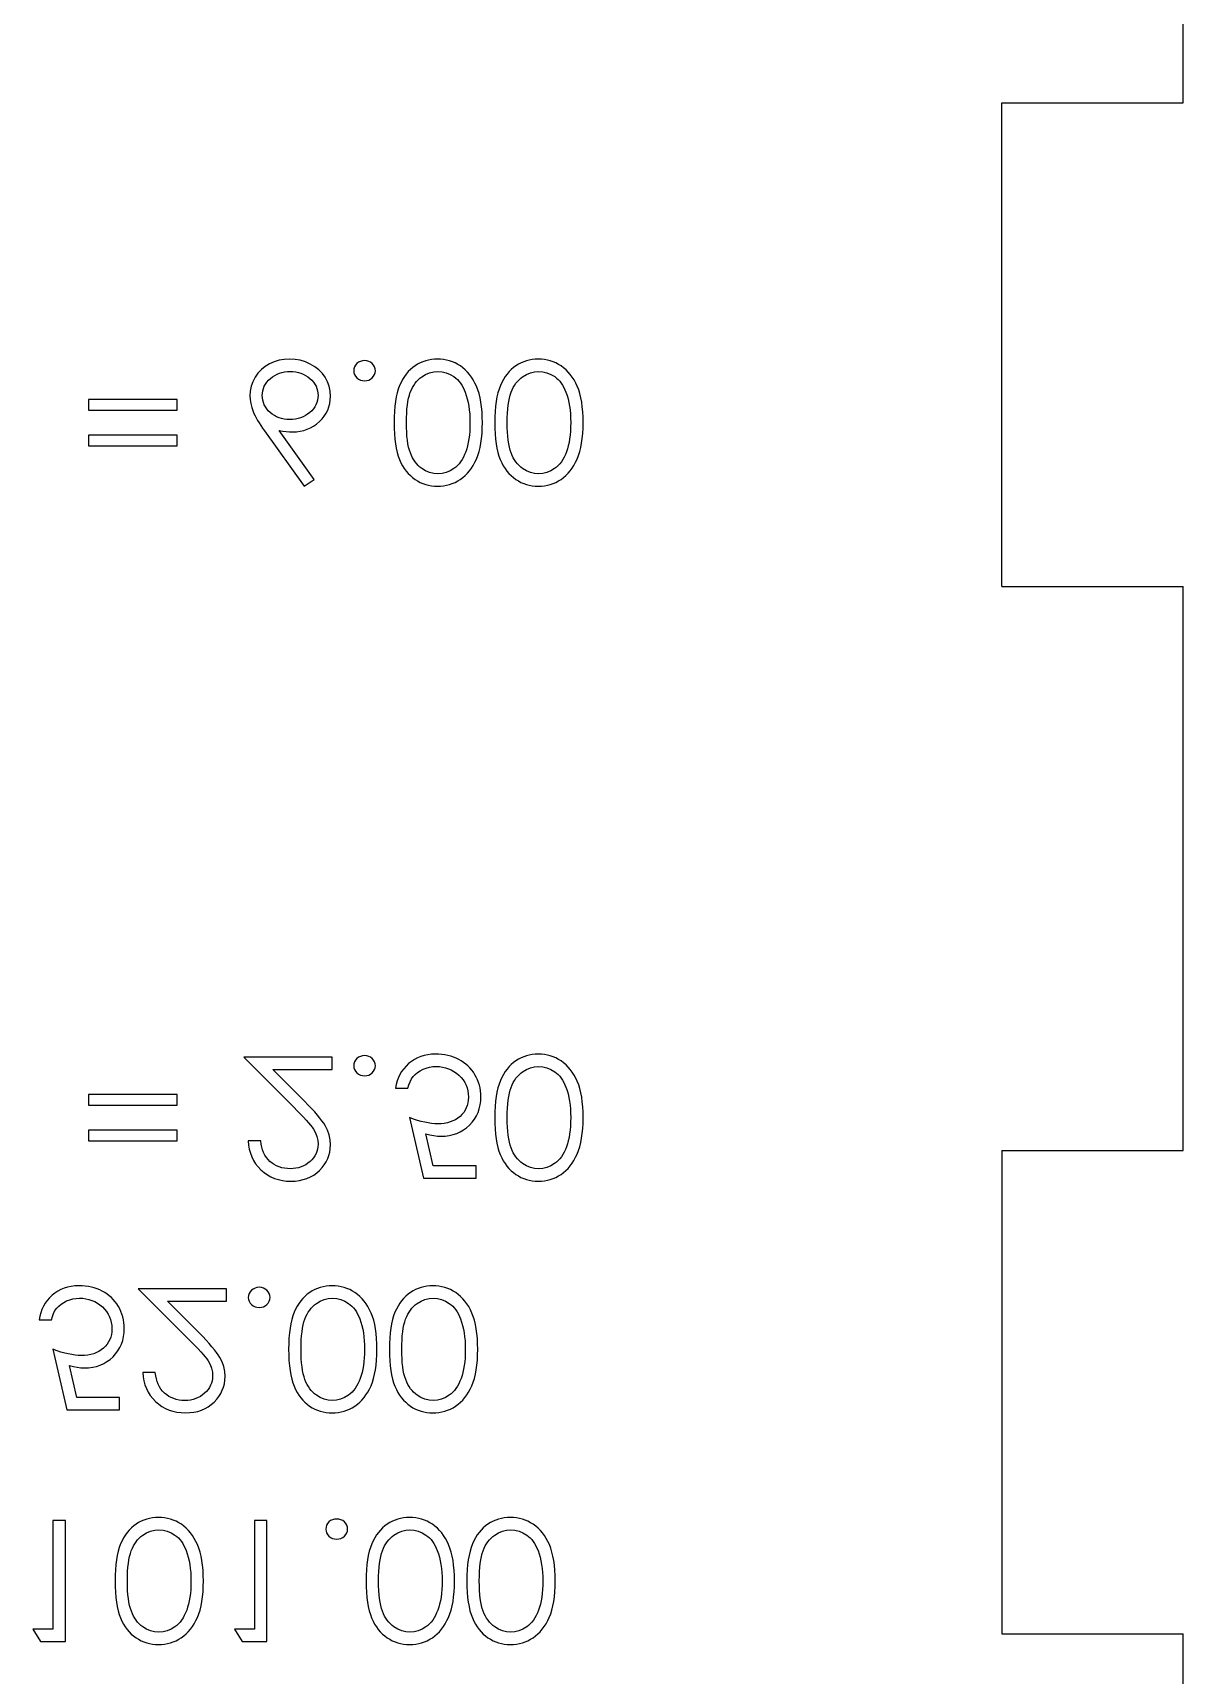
# Model space of a CAD drawing. Header units: millimetres. Extents: x -91 to 264, y -75 to 309.
# Drawn here: x -41.6 to -3.6, y 28.4 to 82.8 of the extents above; entities that cross this region are included whole.
import ezdxf

# ---------------------------------------------------------------- set-up
doc = ezdxf.new("R2010")
doc.units = ezdxf.units.MM

msp = doc.modelspace()

# ---------------------------------------------------------------- linework, layer by layer
at = {"color": 7, "linetype": 'Continuous', "lineweight": 25}
for p, q in [((-3.579, 80.458), (-3.579, 99.125)), ((-9.579, 80.458), (-3.579, 80.458)), ((-9.579, 64.458), (-9.579, 80.458)), ((-9.579, 64.458), (-3.579, 64.458)), ((-3.579, 45.792), (-3.579, 64.458)), ((-9.579, 45.792), (-3.579, 45.792)), ((-9.579, 45.792), (-9.579, 29.792)), ((-9.579, 29.792), (-3.579, 29.792)), ((-3.579, 11.125), (-3.579, 29.792))]:
    msp.add_line(p, q, dxfattribs=at)
at = {"color": 7, "linetype": 'Continuous', "flags": 128}
for points in [[(-32.66, 67.776), (-32.326, 67.996), (-32.326, 67.996), (-33.484, 69.614), (-33.484, 69.614), (-33.368, 69.595), (-33.256, 69.581), (-33.146, 69.573), (-33.041, 69.57), (-33.041, 69.57), (-32.912, 69.576), (-32.789, 69.592), (-32.67, 69.619), (-32.557, 69.656), (-32.448, 69.704), (-32.345, 69.763), (-32.246, 69.832), (-32.153, 69.913), (-32.067, 70.001), (-31.993, 70.094), (-31.931, 70.191), (-31.879, 70.294), (-31.839, 70.402), (-31.811, 70.515), (-31.794, 70.633), (-31.788, 70.756), (-31.788, 70.756), (-31.799, 70.923), (-31.831, 71.082), (-31.886, 71.233), (-31.962, 71.377), (-32.057, 71.508), (-32.172, 71.625), (-32.304, 71.728), (-32.455, 71.817), (-32.617, 71.889), (-32.787, 71.94), (-32.961, 71.97), (-33.142, 71.981), (-33.142, 71.981), (-33.317, 71.971), (-33.485, 71.941), (-33.648, 71.892), (-33.803, 71.823), (-33.948, 71.736), (-34.075, 71.632), (-34.186, 71.513), (-34.282, 71.377), (-34.357, 71.231), (-34.412, 71.08), (-34.444, 70.924), (-34.455, 70.763), (-34.455, 70.763), (-34.448, 70.639), (-34.428, 70.512), (-34.395, 70.382), (-34.348, 70.249), (-34.319, 70.18), (-34.284, 70.107), (-34.244, 70.032), (-34.199, 69.953), (-34.149, 69.869), (-34.093, 69.784), (-34.032, 69.694), (-33.966, 69.601), (-33.966, 69.601), (-32.66, 67.776)], [(-30.66, 71.263), (-30.588, 71.269), (-30.522, 71.287), (-30.461, 71.317), (-30.406, 71.36), (-30.36, 71.411), (-30.327, 71.467), (-30.307, 71.529), (-30.301, 71.596), (-30.301, 71.596), (-30.307, 71.662), (-30.327, 71.724), (-30.36, 71.78), (-30.406, 71.832), (-30.461, 71.874), (-30.522, 71.905), (-30.588, 71.923), (-30.66, 71.929), (-30.66, 71.929), (-30.732, 71.923), (-30.798, 71.905), (-30.859, 71.874), (-30.914, 71.832), (-30.96, 71.78), (-30.992, 71.724), (-31.013, 71.662), (-31.019, 71.596), (-31.019, 71.596), (-31.013, 71.529), (-30.992, 71.467), (-30.96, 71.411), (-30.914, 71.36), (-30.859, 71.317), (-30.798, 71.287), (-30.732, 71.269), (-30.66, 71.263)], [(-29.686, 69.88), (-29.682, 69.687), (-29.674, 69.506), (-29.66, 69.336), (-29.64, 69.177), (-29.614, 69.03), (-29.583, 68.893), (-29.546, 68.768), (-29.504, 68.655), (-29.456, 68.55), (-29.404, 68.451), (-29.346, 68.36), (-29.284, 68.274), (-29.218, 68.195), (-29.146, 68.123), (-29.071, 68.058), (-28.99, 67.999), (-28.906, 67.947), (-28.819, 67.901), (-28.73, 67.863), (-28.638, 67.832), (-28.544, 67.807), (-28.448, 67.789), (-28.348, 67.779), (-28.247, 67.776), (-28.247, 67.776), (-28.145, 67.779), (-28.044, 67.789), (-27.946, 67.807), (-27.851, 67.832), (-27.758, 67.863), (-27.667, 67.901), (-27.579, 67.947), (-27.493, 68), (-27.411, 68.059), (-27.333, 68.127), (-27.26, 68.2), (-27.191, 68.28), (-27.126, 68.369), (-27.066, 68.463), (-27.011, 68.565), (-26.96, 68.674), (-26.913, 68.791), (-26.873, 68.917), (-26.839, 69.054), (-26.811, 69.199), (-26.791, 69.355), (-26.775, 69.521), (-26.766, 69.695), (-26.763, 69.88), (-26.763, 69.88), (-26.766, 70.063), (-26.775, 70.237), (-26.79, 70.402), (-26.811, 70.557), (-26.839, 70.702), (-26.871, 70.837), (-26.911, 70.964), (-26.956, 71.08), (-27.007, 71.188), (-27.062, 71.289), (-27.122, 71.384), (-27.186, 71.472), (-27.255, 71.553), (-27.329, 71.627), (-27.408, 71.694), (-27.49, 71.754), (-27.577, 71.807), (-27.665, 71.853), (-27.756, 71.892), (-27.85, 71.924), (-27.945, 71.949), (-28.044, 71.966), (-28.144, 71.978), (-28.247, 71.981), (-28.247, 71.981), (-28.348, 71.978), (-28.448, 71.967), (-28.544, 71.949), (-28.638, 71.925), (-28.729, 71.895), (-28.817, 71.857), (-28.904, 71.812), (-28.987, 71.76), (-29.067, 71.702), (-29.142, 71.637), (-29.214, 71.565), (-29.28, 71.486), (-29.342, 71.401), (-29.4, 71.308), (-29.452, 71.209), (-29.501, 71.103), (-29.545, 70.989), (-29.582, 70.863), (-29.613, 70.726), (-29.639, 70.578), (-29.66, 70.421), (-29.674, 70.251), (-29.682, 70.07), (-29.686, 69.88)], [(-26.352, 69.88), (-26.349, 69.687), (-26.341, 69.506), (-26.327, 69.336), (-26.307, 69.177), (-26.281, 69.03), (-26.25, 68.893), (-26.213, 68.768), (-26.17, 68.655), (-26.122, 68.55), (-26.07, 68.451), (-26.013, 68.36), (-25.951, 68.274), (-25.884, 68.195), (-25.813, 68.123), (-25.738, 68.058), (-25.657, 67.999), (-25.573, 67.947), (-25.485, 67.901), (-25.396, 67.863), (-25.305, 67.832), (-25.21, 67.807), (-25.114, 67.789), (-25.015, 67.779), (-24.914, 67.776), (-24.914, 67.776), (-24.811, 67.779), (-24.71, 67.789), (-24.613, 67.807), (-24.517, 67.832), (-24.424, 67.863), (-24.334, 67.901), (-24.246, 67.947), (-24.16, 68), (-24.077, 68.059), (-24, 68.127), (-23.927, 68.2), (-23.858, 68.28), (-23.793, 68.369), (-23.733, 68.463), (-23.678, 68.565), (-23.626, 68.674), (-23.58, 68.791), (-23.54, 68.917), (-23.506, 69.054), (-23.478, 69.199), (-23.457, 69.355), (-23.441, 69.521), (-23.432, 69.695), (-23.429, 69.88), (-23.429, 69.88), (-23.432, 70.063), (-23.441, 70.237), (-23.456, 70.402), (-23.477, 70.557), (-23.505, 70.702), (-23.538, 70.837), (-23.577, 70.964), (-23.623, 71.08), (-23.674, 71.188), (-23.729, 71.289), (-23.789, 71.384), (-23.853, 71.472), (-23.922, 71.553), (-23.996, 71.627), (-24.074, 71.694), (-24.157, 71.754), (-24.243, 71.807), (-24.331, 71.853), (-24.423, 71.892), (-24.517, 71.924), (-24.612, 71.949), (-24.71, 71.966), (-24.811, 71.978), (-24.914, 71.981), (-24.914, 71.981), (-25.015, 71.978), (-25.114, 71.967), (-25.21, 71.949), (-25.304, 71.925), (-25.396, 71.895), (-25.484, 71.857), (-25.57, 71.812), (-25.654, 71.76), (-25.734, 71.702), (-25.809, 71.637), (-25.88, 71.565), (-25.947, 71.486), (-26.009, 71.401), (-26.066, 71.308), (-26.119, 71.209), (-26.168, 71.103), (-26.211, 70.989), (-26.249, 70.863), (-26.28, 70.726), (-26.306, 70.578), (-26.327, 70.421), (-26.341, 70.251), (-26.349, 70.07), (-26.352, 69.88)], [(-33.134, 69.981), (-33.23, 69.985), (-33.32, 69.995), (-33.408, 70.014), (-33.49, 70.038), (-33.569, 70.071), (-33.645, 70.111), (-33.716, 70.159), (-33.783, 70.213), (-33.844, 70.272), (-33.898, 70.336), (-33.943, 70.401), (-33.979, 70.47), (-34.008, 70.542), (-34.029, 70.618), (-34.041, 70.695), (-34.045, 70.777), (-34.045, 70.777), (-34.041, 70.858), (-34.028, 70.935), (-34.007, 71.01), (-33.977, 71.082), (-33.939, 71.151), (-33.892, 71.216), (-33.838, 71.279), (-33.775, 71.338), (-33.705, 71.393), (-33.632, 71.44), (-33.556, 71.48), (-33.476, 71.512), (-33.392, 71.538), (-33.306, 71.556), (-33.215, 71.566), (-33.121, 71.57), (-33.121, 71.57), (-33.028, 71.566), (-32.937, 71.556), (-32.851, 71.538), (-32.767, 71.512), (-32.687, 71.48), (-32.611, 71.44), (-32.538, 71.393), (-32.469, 71.338), (-32.406, 71.279), (-32.351, 71.216), (-32.304, 71.151), (-32.266, 71.082), (-32.237, 71.01), (-32.215, 70.935), (-32.202, 70.858), (-32.198, 70.777), (-32.198, 70.777), (-32.202, 70.695), (-32.215, 70.618), (-32.237, 70.542), (-32.267, 70.47), (-32.306, 70.401), (-32.352, 70.336), (-32.408, 70.272), (-32.472, 70.213), (-32.543, 70.159), (-32.617, 70.111), (-32.694, 70.071), (-32.775, 70.038), (-32.859, 70.014), (-32.948, 69.995), (-33.039, 69.985), (-33.134, 69.981)], [(-29.275, 69.878), (-29.273, 70.038), (-29.267, 70.189), (-29.257, 70.33), (-29.243, 70.46), (-29.225, 70.58), (-29.203, 70.691), (-29.177, 70.791), (-29.147, 70.881), (-29.113, 70.963), (-29.075, 71.04), (-29.033, 71.112), (-28.988, 71.179), (-28.938, 71.24), (-28.884, 71.297), (-28.827, 71.349), (-28.767, 71.395), (-28.639, 71.472), (-28.508, 71.526), (-28.373, 71.559), (-28.234, 71.57), (-28.234, 71.57), (-28.095, 71.56), (-27.96, 71.527), (-27.83, 71.474), (-27.705, 71.399), (-27.646, 71.353), (-27.589, 71.303), (-27.537, 71.246), (-27.488, 71.184), (-27.444, 71.118), (-27.403, 71.045), (-27.366, 70.967), (-27.332, 70.884), (-27.332, 70.884), (-27.295, 70.776), (-27.263, 70.664), (-27.235, 70.546), (-27.213, 70.424), (-27.195, 70.296), (-27.182, 70.162), (-27.175, 70.022), (-27.173, 69.878), (-27.173, 69.878), (-27.175, 69.734), (-27.182, 69.596), (-27.193, 69.466), (-27.208, 69.341), (-27.228, 69.224), (-27.253, 69.113), (-27.282, 69.009), (-27.315, 68.911), (-27.351, 68.82), (-27.392, 68.736), (-27.436, 68.657), (-27.484, 68.585), (-27.534, 68.519), (-27.588, 68.46), (-27.646, 68.407), (-27.706, 68.361), (-27.833, 68.284), (-27.964, 68.229), (-28.097, 68.197), (-28.234, 68.186), (-28.234, 68.186), (-28.374, 68.197), (-28.509, 68.229), (-28.64, 68.284), (-28.767, 68.361), (-28.827, 68.406), (-28.884, 68.457), (-28.936, 68.514), (-28.985, 68.576), (-29.031, 68.643), (-29.073, 68.715), (-29.111, 68.792), (-29.146, 68.874), (-29.176, 68.964), (-29.202, 69.064), (-29.225, 69.174), (-29.242, 69.295), (-29.257, 69.425), (-29.267, 69.566), (-29.273, 69.717), (-29.275, 69.878)], [(-25.942, 69.878), (-25.94, 70.038), (-25.934, 70.189), (-25.924, 70.33), (-25.91, 70.46), (-25.892, 70.58), (-25.87, 70.691), (-25.843, 70.791), (-25.814, 70.881), (-25.779, 70.963), (-25.742, 71.04), (-25.7, 71.112), (-25.654, 71.179), (-25.605, 71.24), (-25.551, 71.297), (-25.494, 71.349), (-25.433, 71.395), (-25.306, 71.472), (-25.174, 71.526), (-25.04, 71.559), (-24.901, 71.57), (-24.901, 71.57), (-24.762, 71.56), (-24.627, 71.527), (-24.496, 71.474), (-24.371, 71.399), (-24.312, 71.353), (-24.256, 71.303), (-24.204, 71.246), (-24.155, 71.184), (-24.11, 71.118), (-24.069, 71.045), (-24.033, 70.967), (-23.999, 70.884), (-23.999, 70.884), (-23.961, 70.776), (-23.929, 70.664), (-23.902, 70.546), (-23.879, 70.424), (-23.862, 70.296), (-23.849, 70.162), (-23.842, 70.022), (-23.839, 69.878), (-23.839, 69.878), (-23.842, 69.734), (-23.848, 69.596), (-23.859, 69.466), (-23.875, 69.341), (-23.895, 69.224), (-23.92, 69.113), (-23.948, 69.009), (-23.981, 68.911), (-24.018, 68.82), (-24.059, 68.736), (-24.103, 68.657), (-24.15, 68.585), (-24.201, 68.519), (-24.254, 68.46), (-24.312, 68.407), (-24.373, 68.361), (-24.5, 68.284), (-24.63, 68.229), (-24.764, 68.197), (-24.901, 68.186), (-24.901, 68.186), (-25.041, 68.197), (-25.175, 68.229), (-25.307, 68.284), (-25.433, 68.361), (-25.493, 68.406), (-25.55, 68.457), (-25.603, 68.514), (-25.652, 68.576), (-25.698, 68.643), (-25.739, 68.715), (-25.778, 68.792), (-25.812, 68.874), (-25.843, 68.964), (-25.869, 69.064), (-25.892, 69.174), (-25.909, 69.295), (-25.924, 69.425), (-25.934, 69.566), (-25.94, 69.717), (-25.942, 69.878)], [(-36.865, 70.288), (-36.865, 70.647), (-36.865, 70.647), (-39.788, 70.647), (-39.788, 70.647), (-39.788, 70.288), (-39.788, 70.288), (-36.865, 70.288)], [(-36.865, 69.109), (-36.865, 69.468), (-36.865, 69.468), (-39.788, 69.468), (-39.788, 69.468), (-39.788, 69.109), (-39.788, 69.109), (-36.865, 69.109)], [(-30.66, 48.263), (-30.588, 48.269), (-30.522, 48.287), (-30.461, 48.317), (-30.406, 48.36), (-30.36, 48.411), (-30.327, 48.467), (-30.307, 48.529), (-30.301, 48.596), (-30.301, 48.596), (-30.307, 48.662), (-30.327, 48.724), (-30.36, 48.78), (-30.406, 48.832), (-30.461, 48.874), (-30.522, 48.905), (-30.588, 48.923), (-30.66, 48.929), (-30.66, 48.929), (-30.732, 48.923), (-30.798, 48.905), (-30.859, 48.874), (-30.914, 48.832), (-30.96, 48.78), (-30.992, 48.724), (-31.013, 48.662), (-31.019, 48.596), (-31.019, 48.596), (-31.013, 48.529), (-30.992, 48.467), (-30.96, 48.411), (-30.914, 48.36), (-30.859, 48.317), (-30.798, 48.287), (-30.732, 48.269), (-30.66, 48.263)], [(-26.968, 44.878), (-26.968, 45.288), (-26.968, 45.288), (-28.386, 45.288), (-28.386, 45.288), (-28.63, 46.345), (-28.63, 46.345), (-28.496, 46.309), (-28.369, 46.284), (-28.249, 46.268), (-28.135, 46.263), (-28.135, 46.263), (-27.995, 46.268), (-27.86, 46.286), (-27.733, 46.315), (-27.611, 46.355), (-27.496, 46.406), (-27.387, 46.47), (-27.283, 46.544), (-27.187, 46.631), (-27.1, 46.726), (-27.024, 46.827), (-26.96, 46.935), (-26.907, 47.049), (-26.867, 47.17), (-26.837, 47.297), (-26.819, 47.431), (-26.814, 47.571), (-26.814, 47.571), (-26.817, 47.669), (-26.826, 47.765), (-26.841, 47.859), (-26.863, 47.951), (-26.891, 48.041), (-26.924, 48.128), (-26.964, 48.214), (-27.01, 48.298), (-27.061, 48.378), (-27.117, 48.453), (-27.177, 48.524), (-27.241, 48.59), (-27.31, 48.651), (-27.383, 48.707), (-27.46, 48.758), (-27.542, 48.804), (-27.628, 48.846), (-27.717, 48.881), (-27.809, 48.912), (-27.904, 48.937), (-28.003, 48.956), (-28.105, 48.97), (-28.21, 48.978), (-28.318, 48.981), (-28.318, 48.981), (-28.447, 48.976), (-28.57, 48.961), (-28.688, 48.937), (-28.802, 48.902), (-28.91, 48.858), (-29.013, 48.804), (-29.11, 48.74), (-29.203, 48.667), (-29.289, 48.585), (-29.365, 48.498), (-29.433, 48.405), (-29.491, 48.305), (-29.541, 48.201), (-29.581, 48.091), (-29.612, 47.974), (-29.634, 47.853), (-29.634, 47.853), (-29.224, 47.853), (-29.224, 47.853), (-29.194, 47.966), (-29.155, 48.068), (-29.107, 48.159), (-29.05, 48.24), (-28.984, 48.31), (-28.907, 48.373), (-28.819, 48.43), (-28.722, 48.479), (-28.619, 48.519), (-28.513, 48.547), (-28.404, 48.565), (-28.294, 48.57), (-28.294, 48.57), (-28.186, 48.566), (-28.082, 48.552), (-27.982, 48.53), (-27.886, 48.498), (-27.794, 48.457), (-27.705, 48.407), (-27.621, 48.349), (-27.54, 48.28), (-27.466, 48.206), (-27.402, 48.127), (-27.347, 48.042), (-27.303, 47.954), (-27.268, 47.861), (-27.244, 47.764), (-27.229, 47.663), (-27.224, 47.556), (-27.224, 47.556), (-27.228, 47.46), (-27.242, 47.369), (-27.263, 47.282), (-27.294, 47.2), (-27.333, 47.123), (-27.38, 47.05), (-27.437, 46.982), (-27.502, 46.918), (-27.574, 46.861), (-27.652, 46.811), (-27.736, 46.769), (-27.826, 46.734), (-27.921, 46.707), (-28.022, 46.688), (-28.129, 46.677), (-28.242, 46.673), (-28.242, 46.673), (-28.341, 46.676), (-28.444, 46.686), (-28.553, 46.702), (-28.667, 46.724), (-28.786, 46.753), (-28.91, 46.788), (-29.039, 46.83), (-29.173, 46.878), (-29.173, 46.878), (-28.711, 44.878), (-28.711, 44.878), (-26.968, 44.878)], [(-26.352, 46.88), (-26.349, 46.687), (-26.341, 46.506), (-26.327, 46.336), (-26.307, 46.177), (-26.281, 46.03), (-26.25, 45.893), (-26.213, 45.768), (-26.17, 45.655), (-26.122, 45.55), (-26.07, 45.451), (-26.013, 45.36), (-25.951, 45.274), (-25.884, 45.195), (-25.813, 45.123), (-25.738, 45.058), (-25.657, 44.999), (-25.573, 44.947), (-25.485, 44.901), (-25.396, 44.863), (-25.305, 44.832), (-25.21, 44.807), (-25.114, 44.789), (-25.015, 44.779), (-24.914, 44.776), (-24.914, 44.776), (-24.811, 44.779), (-24.71, 44.789), (-24.613, 44.807), (-24.517, 44.832), (-24.424, 44.863), (-24.334, 44.901), (-24.246, 44.947), (-24.16, 45), (-24.077, 45.059), (-24, 45.127), (-23.927, 45.2), (-23.858, 45.28), (-23.793, 45.369), (-23.733, 45.463), (-23.678, 45.565), (-23.626, 45.674), (-23.58, 45.791), (-23.54, 45.917), (-23.506, 46.054), (-23.478, 46.199), (-23.457, 46.355), (-23.441, 46.521), (-23.432, 46.695), (-23.429, 46.88), (-23.429, 46.88), (-23.432, 47.063), (-23.441, 47.237), (-23.456, 47.402), (-23.477, 47.557), (-23.505, 47.702), (-23.538, 47.837), (-23.577, 47.964), (-23.623, 48.08), (-23.674, 48.188), (-23.729, 48.289), (-23.789, 48.384), (-23.853, 48.472), (-23.922, 48.553), (-23.996, 48.627), (-24.074, 48.694), (-24.157, 48.754), (-24.243, 48.807), (-24.331, 48.853), (-24.423, 48.892), (-24.517, 48.924), (-24.612, 48.949), (-24.71, 48.966), (-24.811, 48.978), (-24.914, 48.981), (-24.914, 48.981), (-25.015, 48.978), (-25.114, 48.967), (-25.21, 48.949), (-25.304, 48.925), (-25.396, 48.895), (-25.484, 48.857), (-25.57, 48.812), (-25.654, 48.76), (-25.734, 48.702), (-25.809, 48.637), (-25.88, 48.565), (-25.947, 48.486), (-26.009, 48.401), (-26.066, 48.308), (-26.119, 48.209), (-26.168, 48.103), (-26.211, 47.989), (-26.249, 47.863), (-26.28, 47.726), (-26.306, 47.578), (-26.327, 47.421), (-26.341, 47.251), (-26.349, 47.07), (-26.352, 46.88)], [(-34.096, 46.109), (-34.506, 46.109), (-34.506, 46.109), (-34.496, 45.966), (-34.473, 45.83), (-34.439, 45.701), (-34.392, 45.578), (-34.334, 45.462), (-34.264, 45.351), (-34.182, 45.248), (-34.087, 45.151), (-33.984, 45.062), (-33.875, 44.986), (-33.759, 44.922), (-33.638, 44.869), (-33.512, 44.828), (-33.379, 44.799), (-33.24, 44.781), (-33.095, 44.776), (-33.095, 44.776), (-32.952, 44.781), (-32.817, 44.798), (-32.688, 44.826), (-32.566, 44.865), (-32.452, 44.915), (-32.344, 44.977), (-32.243, 45.049), (-32.15, 45.133), (-32.065, 45.224), (-31.992, 45.319), (-31.929, 45.418), (-31.879, 45.522), (-31.839, 45.629), (-31.811, 45.74), (-31.794, 45.855), (-31.788, 45.974), (-31.788, 45.974), (-31.799, 46.142), (-31.832, 46.304), (-31.887, 46.462), (-31.964, 46.613), (-32.013, 46.691), (-32.072, 46.775), (-32.142, 46.866), (-32.221, 46.964), (-32.311, 47.068), (-32.412, 47.179), (-32.523, 47.296), (-32.644, 47.421), (-32.644, 47.421), (-33.691, 48.468), (-33.691, 48.468), (-31.737, 48.468), (-31.737, 48.468), (-31.737, 48.878), (-31.737, 48.878), (-34.66, 48.878), (-34.66, 48.878), (-33.005, 47.223), (-33.005, 47.223), (-32.885, 47.104), (-32.775, 46.994), (-32.678, 46.891), (-32.59, 46.796), (-32.513, 46.709), (-32.448, 46.631), (-32.394, 46.559), (-32.351, 46.496), (-32.284, 46.376), (-32.236, 46.252), (-32.208, 46.127), (-32.198, 45.997), (-32.198, 45.997), (-32.202, 45.915), (-32.215, 45.837), (-32.236, 45.761), (-32.265, 45.688), (-32.303, 45.618), (-32.348, 45.551), (-32.402, 45.487), (-32.464, 45.425), (-32.533, 45.369), (-32.605, 45.32), (-32.681, 45.28), (-32.76, 45.246), (-32.843, 45.22), (-32.931, 45.201), (-33.021, 45.19), (-33.116, 45.186), (-33.116, 45.186), (-33.215, 45.19), (-33.31, 45.201), (-33.4, 45.22), (-33.487, 45.247), (-33.569, 45.28), (-33.646, 45.322), (-33.72, 45.372), (-33.79, 45.429), (-33.853, 45.492), (-33.909, 45.562), (-33.959, 45.638), (-34, 45.72), (-34.035, 45.808), (-34.062, 45.902), (-34.083, 46.002), (-34.096, 46.109)], [(-25.942, 46.878), (-25.94, 47.038), (-25.934, 47.189), (-25.924, 47.33), (-25.91, 47.46), (-25.892, 47.58), (-25.87, 47.691), (-25.843, 47.791), (-25.814, 47.881), (-25.779, 47.963), (-25.742, 48.04), (-25.7, 48.112), (-25.654, 48.179), (-25.605, 48.24), (-25.551, 48.297), (-25.494, 48.349), (-25.433, 48.395), (-25.306, 48.472), (-25.174, 48.526), (-25.04, 48.559), (-24.901, 48.57), (-24.901, 48.57), (-24.762, 48.56), (-24.627, 48.527), (-24.496, 48.474), (-24.371, 48.399), (-24.312, 48.353), (-24.256, 48.303), (-24.204, 48.246), (-24.155, 48.184), (-24.11, 48.118), (-24.069, 48.045), (-24.033, 47.967), (-23.999, 47.884), (-23.999, 47.884), (-23.961, 47.776), (-23.929, 47.664), (-23.902, 47.546), (-23.879, 47.424), (-23.862, 47.296), (-23.849, 47.162), (-23.842, 47.022), (-23.839, 46.878), (-23.839, 46.878), (-23.842, 46.734), (-23.848, 46.596), (-23.859, 46.466), (-23.875, 46.341), (-23.895, 46.224), (-23.92, 46.113), (-23.948, 46.009), (-23.981, 45.911), (-24.018, 45.82), (-24.059, 45.736), (-24.103, 45.657), (-24.15, 45.585), (-24.201, 45.519), (-24.254, 45.46), (-24.312, 45.407), (-24.373, 45.361), (-24.5, 45.284), (-24.63, 45.229), (-24.764, 45.197), (-24.901, 45.186), (-24.901, 45.186), (-25.041, 45.197), (-25.175, 45.229), (-25.307, 45.284), (-25.433, 45.361), (-25.493, 45.406), (-25.55, 45.457), (-25.603, 45.514), (-25.652, 45.576), (-25.698, 45.643), (-25.739, 45.715), (-25.778, 45.792), (-25.812, 45.874), (-25.843, 45.964), (-25.869, 46.064), (-25.892, 46.174), (-25.909, 46.295), (-25.924, 46.425), (-25.934, 46.566), (-25.94, 46.717), (-25.942, 46.878)], [(-36.865, 47.288), (-36.865, 47.647), (-36.865, 47.647), (-39.788, 47.647), (-39.788, 47.647), (-39.788, 47.288), (-39.788, 47.288), (-36.865, 47.288)], [(-36.865, 46.109), (-36.865, 46.468), (-36.865, 46.468), (-39.788, 46.468), (-39.788, 46.468), (-39.788, 46.109), (-39.788, 46.109), (-36.865, 46.109)], [(-38.763, 37.212), (-38.763, 37.622), (-38.763, 37.622), (-40.181, 37.622), (-40.181, 37.622), (-40.425, 38.679), (-40.425, 38.679), (-40.291, 38.643), (-40.164, 38.617), (-40.044, 38.601), (-39.93, 38.596), (-39.93, 38.596), (-39.79, 38.602), (-39.655, 38.619), (-39.528, 38.648), (-39.406, 38.688), (-39.291, 38.74), (-39.182, 38.803), (-39.078, 38.877), (-38.982, 38.964), (-38.895, 39.059), (-38.819, 39.16), (-38.754, 39.268), (-38.702, 39.382), (-38.662, 39.503), (-38.632, 39.631), (-38.614, 39.764), (-38.609, 39.905), (-38.609, 39.905), (-38.612, 40.002), (-38.621, 40.099), (-38.636, 40.192), (-38.658, 40.284), (-38.686, 40.374), (-38.719, 40.462), (-38.759, 40.547), (-38.805, 40.631), (-38.856, 40.712), (-38.912, 40.787), (-38.972, 40.857), (-39.036, 40.923), (-39.105, 40.984), (-39.178, 41.04), (-39.255, 41.091), (-39.337, 41.138), (-39.423, 41.179), (-39.512, 41.215), (-39.604, 41.245), (-39.698, 41.27), (-39.798, 41.289), (-39.9, 41.303), (-40.004, 41.312), (-40.113, 41.314), (-40.113, 41.314), (-40.242, 41.309), (-40.365, 41.294), (-40.483, 41.27), (-40.597, 41.236), (-40.705, 41.191), (-40.807, 41.137), (-40.905, 41.074), (-40.998, 41), (-41.084, 40.918), (-41.16, 40.831), (-41.228, 40.738), (-41.286, 40.639), (-41.335, 40.534), (-41.375, 40.424), (-41.407, 40.308), (-41.429, 40.186), (-41.429, 40.186), (-41.019, 40.186), (-41.019, 40.186), (-40.988, 40.3), (-40.95, 40.401), (-40.902, 40.493), (-40.845, 40.573), (-40.779, 40.643), (-40.702, 40.707), (-40.614, 40.764), (-40.517, 40.812), (-40.414, 40.853), (-40.308, 40.881), (-40.199, 40.898), (-40.089, 40.904), (-40.089, 40.904), (-39.98, 40.899), (-39.877, 40.885), (-39.777, 40.863), (-39.681, 40.831), (-39.589, 40.791), (-39.5, 40.74), (-39.416, 40.682), (-39.335, 40.614), (-39.261, 40.539), (-39.197, 40.46), (-39.142, 40.376), (-39.097, 40.288), (-39.063, 40.195), (-39.039, 40.098), (-39.024, 39.996), (-39.019, 39.889), (-39.019, 39.889), (-39.023, 39.793), (-39.037, 39.702), (-39.058, 39.615), (-39.089, 39.534), (-39.128, 39.456), (-39.175, 39.383), (-39.232, 39.315), (-39.297, 39.252), (-39.369, 39.194), (-39.447, 39.144), (-39.531, 39.103), (-39.621, 39.067), (-39.716, 39.041), (-39.817, 39.022), (-39.924, 39.01), (-40.037, 39.006), (-40.037, 39.006), (-40.136, 39.01), (-40.239, 39.019), (-40.348, 39.035), (-40.462, 39.058), (-40.581, 39.087), (-40.705, 39.122), (-40.834, 39.163), (-40.968, 39.212), (-40.968, 39.212), (-40.506, 37.212), (-40.506, 37.212), (-38.763, 37.212)], [(-33.173, 39.213), (-33.17, 39.021), (-33.162, 38.84), (-33.147, 38.669), (-33.127, 38.51), (-33.101, 38.363), (-33.07, 38.227), (-33.033, 38.102), (-32.991, 37.988), (-32.943, 37.883), (-32.891, 37.784), (-32.833, 37.693), (-32.771, 37.607), (-32.705, 37.529), (-32.634, 37.457), (-32.558, 37.392), (-32.477, 37.332), (-32.393, 37.28), (-32.306, 37.235), (-32.217, 37.196), (-32.125, 37.165), (-32.031, 37.14), (-31.935, 37.123), (-31.835, 37.112), (-31.734, 37.109), (-31.734, 37.109), (-31.632, 37.112), (-31.531, 37.123), (-31.433, 37.14), (-31.338, 37.165), (-31.245, 37.196), (-31.154, 37.235), (-31.066, 37.28), (-30.98, 37.333), (-30.898, 37.393), (-30.82, 37.46), (-30.747, 37.534), (-30.678, 37.614), (-30.613, 37.702), (-30.553, 37.796), (-30.498, 37.898), (-30.447, 38.007), (-30.4, 38.124), (-30.36, 38.251), (-30.327, 38.387), (-30.299, 38.533), (-30.278, 38.688), (-30.262, 38.854), (-30.253, 39.029), (-30.25, 39.213), (-30.25, 39.213), (-30.253, 39.397), (-30.262, 39.57), (-30.277, 39.736), (-30.298, 39.89), (-30.326, 40.035), (-30.359, 40.171), (-30.398, 40.297), (-30.444, 40.413), (-30.494, 40.522), (-30.549, 40.623), (-30.609, 40.717), (-30.674, 40.805), (-30.742, 40.886), (-30.816, 40.96), (-30.895, 41.027), (-30.977, 41.087), (-31.064, 41.14), (-31.152, 41.187), (-31.243, 41.225), (-31.337, 41.257), (-31.432, 41.282), (-31.531, 41.3), (-31.631, 41.311), (-31.734, 41.314), (-31.734, 41.314), (-31.835, 41.311), (-31.935, 41.3), (-32.031, 41.283), (-32.125, 41.259), (-32.216, 41.228), (-32.304, 41.19), (-32.391, 41.145), (-32.474, 41.094), (-32.554, 41.035), (-32.629, 40.97), (-32.701, 40.898), (-32.767, 40.819), (-32.829, 40.734), (-32.887, 40.642), (-32.94, 40.542), (-32.988, 40.437), (-33.032, 40.322), (-33.069, 40.196), (-33.101, 40.059), (-33.126, 39.912), (-33.147, 39.754), (-33.162, 39.584), (-33.17, 39.404), (-33.173, 39.213)], [(-29.839, 39.213), (-29.836, 39.021), (-29.828, 38.84), (-29.814, 38.669), (-29.794, 38.51), (-29.768, 38.363), (-29.737, 38.227), (-29.7, 38.102), (-29.658, 37.988), (-29.609, 37.883), (-29.557, 37.784), (-29.5, 37.693), (-29.438, 37.607), (-29.371, 37.529), (-29.3, 37.457), (-29.225, 37.392), (-29.144, 37.332), (-29.06, 37.28), (-28.972, 37.235), (-28.884, 37.196), (-28.792, 37.165), (-28.698, 37.14), (-28.601, 37.123), (-28.502, 37.112), (-28.401, 37.109), (-28.401, 37.109), (-28.299, 37.112), (-28.198, 37.123), (-28.1, 37.14), (-28.004, 37.165), (-27.912, 37.196), (-27.821, 37.235), (-27.733, 37.28), (-27.647, 37.333), (-27.565, 37.393), (-27.487, 37.46), (-27.414, 37.534), (-27.345, 37.614), (-27.28, 37.702), (-27.22, 37.796), (-27.165, 37.898), (-27.113, 38.007), (-27.067, 38.124), (-27.027, 38.251), (-26.993, 38.387), (-26.965, 38.533), (-26.944, 38.688), (-26.928, 38.854), (-26.92, 39.029), (-26.916, 39.213), (-26.916, 39.213), (-26.92, 39.397), (-26.928, 39.57), (-26.944, 39.736), (-26.964, 39.89), (-26.992, 40.035), (-27.025, 40.171), (-27.065, 40.297), (-27.11, 40.413), (-27.161, 40.522), (-27.216, 40.623), (-27.276, 40.717), (-27.34, 40.805), (-27.409, 40.886), (-27.483, 40.96), (-27.561, 41.027), (-27.644, 41.087), (-27.73, 41.14), (-27.819, 41.187), (-27.91, 41.225), (-28.004, 41.257), (-28.099, 41.282), (-28.198, 41.3), (-28.298, 41.311), (-28.401, 41.314), (-28.401, 41.314), (-28.502, 41.311), (-28.601, 41.3), (-28.698, 41.283), (-28.791, 41.259), (-28.883, 41.228), (-28.971, 41.19), (-29.057, 41.145), (-29.141, 41.094), (-29.221, 41.035), (-29.296, 40.97), (-29.367, 40.898), (-29.434, 40.819), (-29.496, 40.734), (-29.553, 40.642), (-29.606, 40.542), (-29.655, 40.437), (-29.698, 40.322), (-29.736, 40.196), (-29.767, 40.059), (-29.793, 39.912), (-29.814, 39.754), (-29.828, 39.584), (-29.836, 39.404), (-29.839, 39.213)], [(-37.583, 38.442), (-37.993, 38.442), (-37.993, 38.442), (-37.983, 38.3), (-37.96, 38.163), (-37.926, 38.034), (-37.879, 37.911), (-37.821, 37.795), (-37.751, 37.684), (-37.669, 37.581), (-37.574, 37.484), (-37.471, 37.396), (-37.362, 37.32), (-37.246, 37.256), (-37.125, 37.203), (-36.999, 37.162), (-36.866, 37.132), (-36.727, 37.115), (-36.582, 37.109), (-36.582, 37.109), (-36.44, 37.115), (-36.304, 37.131), (-36.175, 37.159), (-36.053, 37.198), (-35.939, 37.248), (-35.831, 37.31), (-35.73, 37.382), (-35.637, 37.466), (-35.552, 37.558), (-35.479, 37.652), (-35.416, 37.752), (-35.366, 37.855), (-35.326, 37.962), (-35.298, 38.073), (-35.281, 38.188), (-35.275, 38.308), (-35.275, 38.308), (-35.287, 38.475), (-35.319, 38.638), (-35.374, 38.795), (-35.451, 38.946), (-35.5, 39.024), (-35.559, 39.108), (-35.629, 39.199), (-35.708, 39.297), (-35.799, 39.401), (-35.899, 39.512), (-36.01, 39.63), (-36.131, 39.754), (-36.131, 39.754), (-37.178, 40.801), (-37.178, 40.801), (-35.224, 40.801), (-35.224, 40.801), (-35.224, 41.212), (-35.224, 41.212), (-38.147, 41.212), (-38.147, 41.212), (-36.492, 39.556), (-36.492, 39.556), (-36.372, 39.437), (-36.263, 39.327), (-36.165, 39.224), (-36.077, 39.13), (-36, 39.042), (-35.936, 38.964), (-35.881, 38.893), (-35.838, 38.829), (-35.771, 38.709), (-35.723, 38.586), (-35.695, 38.46), (-35.686, 38.33), (-35.686, 38.33), (-35.69, 38.248), (-35.702, 38.17), (-35.723, 38.095), (-35.752, 38.022), (-35.79, 37.951), (-35.835, 37.885), (-35.889, 37.82), (-35.952, 37.759), (-36.02, 37.703), (-36.092, 37.654), (-36.168, 37.613), (-36.247, 37.579), (-36.331, 37.553), (-36.418, 37.534), (-36.509, 37.523), (-36.603, 37.519), (-36.603, 37.519), (-36.702, 37.523), (-36.797, 37.534), (-36.888, 37.554), (-36.974, 37.58), (-37.056, 37.614), (-37.134, 37.655), (-37.207, 37.705), (-37.277, 37.762), (-37.34, 37.825), (-37.396, 37.895), (-37.446, 37.971), (-37.488, 38.053), (-37.522, 38.141), (-37.549, 38.236), (-37.57, 38.336), (-37.583, 38.442)], [(-34.147, 40.596), (-34.075, 40.603), (-34.009, 40.62), (-33.948, 40.651), (-33.893, 40.693), (-33.847, 40.744), (-33.815, 40.8), (-33.795, 40.862), (-33.788, 40.929), (-33.788, 40.929), (-33.795, 40.995), (-33.815, 41.057), (-33.847, 41.113), (-33.893, 41.165), (-33.948, 41.207), (-34.009, 41.238), (-34.075, 41.256), (-34.147, 41.263), (-34.147, 41.263), (-34.219, 41.256), (-34.285, 41.238), (-34.346, 41.207), (-34.401, 41.165), (-34.447, 41.113), (-34.48, 41.057), (-34.5, 40.995), (-34.506, 40.929), (-34.506, 40.929), (-34.5, 40.862), (-34.48, 40.8), (-34.447, 40.744), (-34.401, 40.693), (-34.346, 40.651), (-34.285, 40.62), (-34.219, 40.603), (-34.147, 40.596)], [(-32.762, 39.212), (-32.76, 39.372), (-32.754, 39.522), (-32.744, 39.663), (-32.73, 39.793), (-32.712, 39.913), (-32.69, 40.024), (-32.664, 40.124), (-32.634, 40.214), (-32.6, 40.296), (-32.562, 40.373), (-32.521, 40.445), (-32.475, 40.512), (-32.425, 40.574), (-32.371, 40.631), (-32.315, 40.682), (-32.254, 40.728), (-32.126, 40.805), (-31.995, 40.86), (-31.86, 40.893), (-31.722, 40.904), (-31.722, 40.904), (-31.582, 40.893), (-31.448, 40.861), (-31.317, 40.808), (-31.192, 40.732), (-31.133, 40.687), (-31.077, 40.636), (-31.025, 40.579), (-30.976, 40.518), (-30.931, 40.451), (-30.89, 40.378), (-30.853, 40.3), (-30.819, 40.217), (-30.819, 40.217), (-30.782, 40.11), (-30.75, 39.998), (-30.722, 39.88), (-30.7, 39.757), (-30.682, 39.629), (-30.67, 39.495), (-30.662, 39.356), (-30.66, 39.212), (-30.66, 39.212), (-30.662, 39.067), (-30.669, 38.929), (-30.68, 38.799), (-30.695, 38.675), (-30.715, 38.557), (-30.74, 38.446), (-30.769, 38.342), (-30.802, 38.244), (-30.839, 38.153), (-30.879, 38.069), (-30.924, 37.99), (-30.971, 37.918), (-31.021, 37.853), (-31.075, 37.793), (-31.133, 37.74), (-31.194, 37.694), (-31.32, 37.618), (-31.451, 37.562), (-31.585, 37.53), (-31.722, 37.519), (-31.722, 37.519), (-31.861, 37.53), (-31.996, 37.562), (-32.127, 37.618), (-32.254, 37.694), (-32.314, 37.74), (-32.371, 37.791), (-32.424, 37.848), (-32.472, 37.909), (-32.518, 37.976), (-32.56, 38.048), (-32.598, 38.125), (-32.633, 38.207), (-32.663, 38.297), (-32.69, 38.397), (-32.712, 38.507), (-32.73, 38.628), (-32.744, 38.759), (-32.754, 38.899), (-32.76, 39.05), (-32.763, 39.212)], [(-29.429, 39.212), (-29.427, 39.372), (-29.421, 39.522), (-29.411, 39.663), (-29.397, 39.793), (-29.379, 39.913), (-29.357, 40.024), (-29.331, 40.124), (-29.301, 40.214), (-29.267, 40.296), (-29.229, 40.373), (-29.187, 40.445), (-29.142, 40.512), (-29.092, 40.574), (-29.038, 40.631), (-28.981, 40.682), (-28.92, 40.728), (-28.793, 40.805), (-28.662, 40.86), (-28.527, 40.893), (-28.388, 40.904), (-28.388, 40.904), (-28.249, 40.893), (-28.114, 40.861), (-27.984, 40.808), (-27.859, 40.732), (-27.799, 40.687), (-27.743, 40.636), (-27.691, 40.579), (-27.642, 40.518), (-27.597, 40.451), (-27.557, 40.378), (-27.52, 40.3), (-27.486, 40.217), (-27.486, 40.217), (-27.448, 40.11), (-27.416, 39.998), (-27.389, 39.88), (-27.367, 39.757), (-27.349, 39.629), (-27.336, 39.495), (-27.329, 39.356), (-27.327, 39.212), (-27.327, 39.212), (-27.329, 39.067), (-27.335, 38.929), (-27.347, 38.799), (-27.362, 38.675), (-27.382, 38.557), (-27.407, 38.446), (-27.436, 38.342), (-27.468, 38.244), (-27.505, 38.153), (-27.546, 38.069), (-27.59, 37.99), (-27.638, 37.918), (-27.688, 37.853), (-27.742, 37.793), (-27.799, 37.74), (-27.86, 37.694), (-27.987, 37.618), (-28.117, 37.562), (-28.251, 37.53), (-28.388, 37.519), (-28.388, 37.519), (-28.528, 37.53), (-28.662, 37.562), (-28.794, 37.618), (-28.92, 37.694), (-28.98, 37.74), (-29.037, 37.791), (-29.09, 37.848), (-29.139, 37.909), (-29.185, 37.976), (-29.226, 38.048), (-29.265, 38.125), (-29.299, 38.207), (-29.33, 38.297), (-29.356, 38.397), (-29.379, 38.507), (-29.396, 38.628), (-29.411, 38.759), (-29.421, 38.899), (-29.427, 39.05), (-29.429, 39.212)], [(-41.38, 29.545), (-40.557, 29.545), (-40.557, 29.545), (-40.557, 33.545), (-40.557, 33.545), (-40.968, 33.545), (-40.968, 33.545), (-40.968, 29.955), (-40.968, 29.955), (-41.634, 29.955), (-41.634, 29.955), (-41.38, 29.545)], [(-38.916, 31.546), (-38.913, 31.354), (-38.905, 31.173), (-38.891, 31.002), (-38.871, 30.844), (-38.845, 30.696), (-38.814, 30.56), (-38.777, 30.435), (-38.734, 30.321), (-38.686, 30.216), (-38.634, 30.118), (-38.577, 30.026), (-38.515, 29.941), (-38.448, 29.862), (-38.377, 29.79), (-38.302, 29.725), (-38.221, 29.666), (-38.137, 29.614), (-38.049, 29.568), (-37.96, 29.53), (-37.869, 29.498), (-37.775, 29.474), (-37.678, 29.456), (-37.579, 29.445), (-37.478, 29.442), (-37.478, 29.442), (-37.375, 29.445), (-37.275, 29.456), (-37.177, 29.474), (-37.081, 29.498), (-36.988, 29.53), (-36.898, 29.568), (-36.81, 29.614), (-36.724, 29.667), (-36.642, 29.726), (-36.564, 29.793), (-36.491, 29.867), (-36.422, 29.947), (-36.357, 30.035), (-36.297, 30.13), (-36.242, 30.232), (-36.19, 30.341), (-36.144, 30.457), (-36.104, 30.584), (-36.07, 30.72), (-36.042, 30.866), (-36.021, 31.022), (-36.005, 31.187), (-35.996, 31.362), (-35.993, 31.546), (-35.993, 31.546), (-35.996, 31.73), (-36.005, 31.904), (-36.021, 32.069), (-36.041, 32.224), (-36.069, 32.369), (-36.102, 32.504), (-36.142, 32.631), (-36.187, 32.747), (-36.238, 32.855), (-36.293, 32.956), (-36.353, 33.05), (-36.417, 33.139), (-36.486, 33.22), (-36.56, 33.293), (-36.638, 33.361), (-36.721, 33.421), (-36.807, 33.474), (-36.896, 33.52), (-36.987, 33.558), (-37.081, 33.591), (-37.176, 33.615), (-37.275, 33.633), (-37.375, 33.644), (-37.478, 33.647), (-37.478, 33.647), (-37.579, 33.644), (-37.678, 33.634), (-37.775, 33.616), (-37.868, 33.592), (-37.96, 33.562), (-38.048, 33.523), (-38.134, 33.478), (-38.218, 33.427), (-38.298, 33.369), (-38.373, 33.304), (-38.444, 33.232), (-38.511, 33.152), (-38.573, 33.067), (-38.63, 32.975), (-38.683, 32.876), (-38.732, 32.77), (-38.775, 32.655), (-38.813, 32.53), (-38.844, 32.393), (-38.87, 32.245), (-38.891, 32.087), (-38.905, 31.917), (-38.913, 31.737), (-38.916, 31.546)], [(-38.506, 31.545), (-38.504, 31.705), (-38.498, 31.856), (-38.488, 31.997), (-38.474, 32.127), (-38.456, 32.247), (-38.434, 32.357), (-38.408, 32.457), (-38.378, 32.547), (-38.343, 32.63), (-38.306, 32.707), (-38.264, 32.779), (-38.218, 32.845), (-38.169, 32.907), (-38.115, 32.964), (-38.058, 33.015), (-37.997, 33.062), (-37.87, 33.139), (-37.738, 33.193), (-37.604, 33.226), (-37.465, 33.237), (-37.465, 33.237), (-37.326, 33.227), (-37.191, 33.194), (-37.061, 33.141), (-36.936, 33.066), (-36.876, 33.02), (-36.82, 32.97), (-36.768, 32.913), (-36.719, 32.851), (-36.674, 32.784), (-36.634, 32.712), (-36.597, 32.634), (-36.563, 32.55), (-36.563, 32.55), (-36.525, 32.443), (-36.493, 32.331), (-36.466, 32.213), (-36.444, 32.091), (-36.426, 31.962), (-36.413, 31.828), (-36.406, 31.689), (-36.404, 31.545), (-36.404, 31.545), (-36.406, 31.401), (-36.412, 31.263), (-36.424, 31.132), (-36.439, 31.008), (-36.459, 30.89), (-36.484, 30.78), (-36.513, 30.675), (-36.545, 30.578), (-36.582, 30.486), (-36.623, 30.402), (-36.667, 30.324), (-36.714, 30.252), (-36.765, 30.186), (-36.819, 30.127), (-36.876, 30.074), (-36.937, 30.027), (-37.064, 29.951), (-37.194, 29.896), (-37.328, 29.864), (-37.465, 29.853), (-37.465, 29.853), (-37.605, 29.864), (-37.739, 29.896), (-37.871, 29.951), (-37.997, 30.027), (-38.057, 30.073), (-38.114, 30.124), (-38.167, 30.181), (-38.216, 30.243), (-38.262, 30.309), (-38.303, 30.381), (-38.342, 30.458), (-38.376, 30.541), (-38.407, 30.631), (-38.433, 30.731), (-38.456, 30.841), (-38.473, 30.962), (-38.488, 31.092), (-38.498, 31.232), (-38.504, 31.384), (-38.506, 31.545)], [(-34.714, 29.545), (-33.891, 29.545), (-33.891, 29.545), (-33.891, 33.545), (-33.891, 33.545), (-34.301, 33.545), (-34.301, 33.545), (-34.301, 29.955), (-34.301, 29.955), (-34.968, 29.955), (-34.968, 29.955), (-34.714, 29.545)], [(-31.583, 32.929), (-31.511, 32.936), (-31.445, 32.953), (-31.384, 32.984), (-31.329, 33.026), (-31.283, 33.078), (-31.25, 33.134), (-31.23, 33.195), (-31.224, 33.263), (-31.224, 33.263), (-31.23, 33.328), (-31.25, 33.39), (-31.283, 33.446), (-31.329, 33.498), (-31.384, 33.541), (-31.445, 33.571), (-31.511, 33.59), (-31.583, 33.596), (-31.583, 33.596), (-31.655, 33.59), (-31.721, 33.571), (-31.782, 33.541), (-31.837, 33.498), (-31.883, 33.446), (-31.916, 33.39), (-31.936, 33.328), (-31.942, 33.263), (-31.942, 33.263), (-31.936, 33.195), (-31.916, 33.134), (-31.883, 33.078), (-31.837, 33.026), (-31.782, 32.984), (-31.721, 32.953), (-31.655, 32.936), (-31.583, 32.929)], [(-30.609, 31.546), (-30.605, 31.354), (-30.597, 31.173), (-30.583, 31.002), (-30.563, 30.844), (-30.537, 30.696), (-30.506, 30.56), (-30.469, 30.435), (-30.427, 30.321), (-30.379, 30.216), (-30.327, 30.118), (-30.269, 30.026), (-30.207, 29.941), (-30.141, 29.862), (-30.069, 29.79), (-29.994, 29.725), (-29.913, 29.666), (-29.829, 29.614), (-29.742, 29.568), (-29.653, 29.53), (-29.561, 29.498), (-29.467, 29.474), (-29.371, 29.456), (-29.271, 29.445), (-29.17, 29.442), (-29.17, 29.442), (-29.068, 29.445), (-28.967, 29.456), (-28.869, 29.474), (-28.774, 29.498), (-28.681, 29.53), (-28.59, 29.568), (-28.502, 29.614), (-28.416, 29.667), (-28.334, 29.726), (-28.256, 29.793), (-28.183, 29.867), (-28.114, 29.947), (-28.049, 30.035), (-27.989, 30.13), (-27.934, 30.232), (-27.883, 30.341), (-27.836, 30.457), (-27.796, 30.584), (-27.763, 30.72), (-27.734, 30.866), (-27.714, 31.022), (-27.698, 31.187), (-27.689, 31.362), (-27.686, 31.546), (-27.686, 31.546), (-27.689, 31.73), (-27.698, 31.904), (-27.713, 32.069), (-27.734, 32.224), (-27.762, 32.369), (-27.795, 32.504), (-27.834, 32.631), (-27.879, 32.747), (-27.93, 32.855), (-27.985, 32.956), (-28.045, 33.05), (-28.109, 33.139), (-28.178, 33.22), (-28.252, 33.293), (-28.331, 33.361), (-28.413, 33.421), (-28.5, 33.474), (-28.588, 33.52), (-28.679, 33.558), (-28.773, 33.591), (-28.868, 33.615), (-28.967, 33.633), (-29.067, 33.644), (-29.17, 33.647), (-29.17, 33.647), (-29.271, 33.644), (-29.371, 33.634), (-29.467, 33.616), (-29.561, 33.592), (-29.652, 33.562), (-29.74, 33.523), (-29.827, 33.478), (-29.91, 33.427), (-29.99, 33.369), (-30.065, 33.304), (-30.137, 33.232), (-30.203, 33.152), (-30.265, 33.067), (-30.323, 32.975), (-30.375, 32.876), (-30.424, 32.77), (-30.468, 32.655), (-30.505, 32.53), (-30.537, 32.393), (-30.562, 32.245), (-30.583, 32.087), (-30.597, 31.917), (-30.605, 31.737), (-30.609, 31.546)], [(-30.198, 31.545), (-30.196, 31.705), (-30.19, 31.856), (-30.18, 31.997), (-30.166, 32.127), (-30.148, 32.247), (-30.126, 32.357), (-30.1, 32.457), (-30.07, 32.547), (-30.036, 32.63), (-29.998, 32.707), (-29.956, 32.779), (-29.911, 32.845), (-29.861, 32.907), (-29.807, 32.964), (-29.75, 33.015), (-29.69, 33.062), (-29.562, 33.139), (-29.431, 33.193), (-29.296, 33.226), (-29.158, 33.237), (-29.158, 33.237), (-29.018, 33.227), (-28.884, 33.194), (-28.753, 33.141), (-28.628, 33.066), (-28.569, 33.02), (-28.513, 32.97), (-28.46, 32.913), (-28.412, 32.851), (-28.367, 32.784), (-28.326, 32.712), (-28.289, 32.634), (-28.255, 32.55), (-28.255, 32.55), (-28.218, 32.443), (-28.186, 32.331), (-28.158, 32.213), (-28.136, 32.091), (-28.118, 31.962), (-28.105, 31.828), (-28.098, 31.689), (-28.096, 31.545), (-28.096, 31.545), (-28.098, 31.401), (-28.105, 31.263), (-28.116, 31.132), (-28.131, 31.008), (-28.151, 30.89), (-28.176, 30.78), (-28.205, 30.675), (-28.238, 30.578), (-28.275, 30.486), (-28.315, 30.402), (-28.359, 30.324), (-28.407, 30.252), (-28.457, 30.186), (-28.511, 30.127), (-28.569, 30.074), (-28.629, 30.027), (-28.756, 29.951), (-28.887, 29.896), (-29.021, 29.864), (-29.158, 29.853), (-29.158, 29.853), (-29.297, 29.864), (-29.432, 29.896), (-29.563, 29.951), (-29.69, 30.027), (-29.75, 30.073), (-29.807, 30.124), (-29.859, 30.181), (-29.908, 30.243), (-29.954, 30.309), (-29.996, 30.381), (-30.034, 30.458), (-30.069, 30.541), (-30.099, 30.631), (-30.125, 30.731), (-30.148, 30.841), (-30.166, 30.962), (-30.18, 31.092), (-30.19, 31.232), (-30.196, 31.384), (-30.198, 31.545)], [(-27.275, 31.546), (-27.272, 31.354), (-27.264, 31.173), (-27.25, 31.002), (-27.23, 30.844), (-27.204, 30.696), (-27.173, 30.56), (-27.136, 30.435), (-27.093, 30.321), (-27.045, 30.216), (-26.993, 30.118), (-26.936, 30.026), (-26.874, 29.941), (-26.807, 29.862), (-26.736, 29.79), (-26.661, 29.725), (-26.58, 29.666), (-26.496, 29.614), (-26.408, 29.568), (-26.319, 29.53), (-26.228, 29.498), (-26.134, 29.474), (-26.037, 29.456), (-25.938, 29.445), (-25.837, 29.442), (-25.837, 29.442), (-25.734, 29.445), (-25.634, 29.456), (-25.536, 29.474), (-25.44, 29.498), (-25.347, 29.53), (-25.257, 29.568), (-25.169, 29.614), (-25.083, 29.667), (-25, 29.726), (-24.923, 29.793), (-24.85, 29.867), (-24.781, 29.947), (-24.716, 30.035), (-24.656, 30.13), (-24.601, 30.232), (-24.549, 30.341), (-24.503, 30.457), (-24.463, 30.584), (-24.429, 30.72), (-24.401, 30.866), (-24.38, 31.022), (-24.364, 31.187), (-24.355, 31.362), (-24.352, 31.546), (-24.352, 31.546), (-24.355, 31.73), (-24.364, 31.904), (-24.379, 32.069), (-24.4, 32.224), (-24.428, 32.369), (-24.461, 32.504), (-24.5, 32.631), (-24.546, 32.747), (-24.597, 32.855), (-24.652, 32.956), (-24.712, 33.05), (-24.776, 33.139), (-24.845, 33.22), (-24.919, 33.293), (-24.997, 33.361), (-25.08, 33.421), (-25.166, 33.474), (-25.254, 33.52), (-25.346, 33.558), (-25.44, 33.591), (-25.535, 33.615), (-25.634, 33.633), (-25.734, 33.644), (-25.837, 33.647), (-25.837, 33.647), (-25.938, 33.644), (-26.037, 33.634), (-26.134, 33.616), (-26.227, 33.592), (-26.319, 33.562), (-26.407, 33.523), (-26.493, 33.478), (-26.577, 33.427), (-26.657, 33.369), (-26.732, 33.304), (-26.803, 33.232), (-26.87, 33.152), (-26.932, 33.067), (-26.989, 32.975), (-27.042, 32.876), (-27.091, 32.77), (-27.134, 32.655), (-27.172, 32.53), (-27.203, 32.393), (-27.229, 32.245), (-27.25, 32.087), (-27.264, 31.917), (-27.272, 31.737), (-27.275, 31.546)], [(-26.865, 31.545), (-26.863, 31.705), (-26.857, 31.856), (-26.847, 31.997), (-26.833, 32.127), (-26.815, 32.247), (-26.793, 32.357), (-26.767, 32.457), (-26.737, 32.547), (-26.702, 32.63), (-26.665, 32.707), (-26.623, 32.779), (-26.577, 32.845), (-26.528, 32.907), (-26.474, 32.964), (-26.417, 33.015), (-26.356, 33.062), (-26.229, 33.139), (-26.097, 33.193), (-25.963, 33.226), (-25.824, 33.237), (-25.824, 33.237), (-25.685, 33.227), (-25.55, 33.194), (-25.42, 33.141), (-25.295, 33.066), (-25.235, 33.02), (-25.179, 32.97), (-25.127, 32.913), (-25.078, 32.851), (-25.033, 32.784), (-24.992, 32.712), (-24.956, 32.634), (-24.922, 32.55), (-24.922, 32.55), (-24.884, 32.443), (-24.852, 32.331), (-24.825, 32.213), (-24.803, 32.091), (-24.785, 31.962), (-24.772, 31.828), (-24.765, 31.689), (-24.763, 31.545), (-24.763, 31.545), (-24.765, 31.401), (-24.771, 31.263), (-24.783, 31.132), (-24.798, 31.008), (-24.818, 30.89), (-24.843, 30.78), (-24.871, 30.675), (-24.904, 30.578), (-24.941, 30.486), (-24.982, 30.402), (-25.026, 30.324), (-25.073, 30.252), (-25.124, 30.186), (-25.178, 30.127), (-25.235, 30.074), (-25.296, 30.027), (-25.423, 29.951), (-25.553, 29.896), (-25.687, 29.864), (-25.824, 29.853), (-25.824, 29.853), (-25.964, 29.864), (-26.098, 29.896), (-26.23, 29.951), (-26.356, 30.027), (-26.416, 30.073), (-26.473, 30.124), (-26.526, 30.181), (-26.575, 30.243), (-26.621, 30.309), (-26.662, 30.381), (-26.701, 30.458), (-26.735, 30.541), (-26.766, 30.631), (-26.792, 30.731), (-26.815, 30.841), (-26.832, 30.962), (-26.847, 31.092), (-26.857, 31.232), (-26.863, 31.384), (-26.865, 31.545)]]:
    msp.add_lwpolyline(points, dxfattribs=at)

doc.saveas('drawing.dxf')
